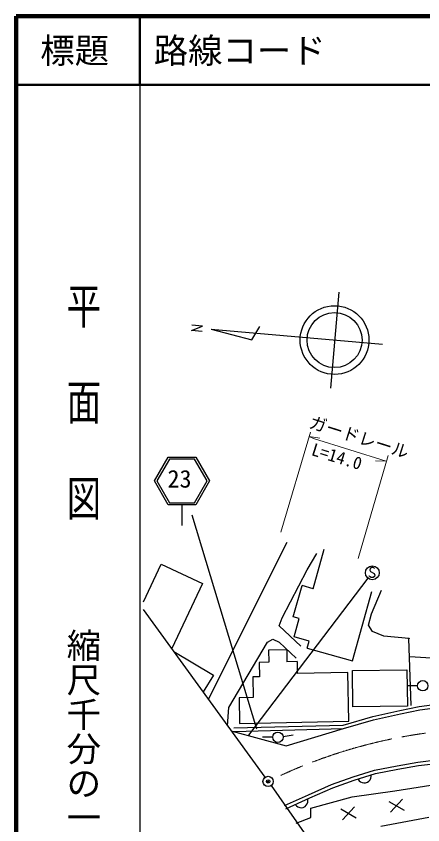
# Model space of a CAD drawing. Units: millimetres, scale not verified. Extents: x 40000 to 680000, y 20000 to 380000.
# Drawn here: x 40000 to 99121, y 262424 to 380000 of the extents above; entities that cross this region are included whole.
import ezdxf
from ezdxf.enums import TextEntityAlignment as Align

# ---------------------------------------------------------------- set-up
doc = ezdxf.new("R2010")
doc.units = ezdxf.units.MM
doc.header["$LTSCALE"] = 1000
doc.header["$PDMODE"] = 32
doc.header["$PDSIZE"] = 500
doc.linetypes.add('CHAIN', pattern=[18.5, 12, -1.5, 3.5, -1.5])
for name, color, linetype, lineweight in [('M-BGD', 7, 'Continuous', 25), ('M-BGD-EXST', 7, 'Continuous', 25), ('M-BMK', 2, 'CHAIN', 13), ('M-BMK-OTRS', 5, 'Continuous', 25), ('M-BMK-SRVR', 3, 'Continuous', 25), ('M-STR-HTXT', 7, 'Continuous', 13), ('M-STR-STRC', 7, 'Continuous', 25), ('M-TTL', 2, 'Continuous', 140), ('M-TTL-BAND', 7, 'Continuous', 25), ('M-TTL-LINE', 7, 'Continuous', 50)]:
    doc.layers.add(name, color=color, linetype=linetype, lineweight=lineweight)
doc.layers.add('M-OTRS', color=6, linetype='Continuous')
doc.layers.add('M-TTL-TXT', color=7, linetype='Continuous')
doc.styles.add('@ＭＳ ゴシック', font='')
doc.styles.add('ＭＳ ゴシック', font='')
doc.styles.get('@ＭＳ ゴシック').set_extended_font_data('@MS Gothic')
doc.styles.get('ＭＳ ゴシック').set_extended_font_data('MS Gothic')

msp = doc.modelspace()

# ---------------------------------------------------------------- linework, layer by layer
at = {"layer": 'M-BGD'}
for p, q in [((67968, 280715), (79418, 303544)), ((83171, 296758), (84792, 302528)), ((82317, 299485), (83694, 301877)), ((58528, 294868), (61098, 300311)), ((61098, 300311), (67068, 297492)), ((78694, 292528), (82317, 299485)), ((67068, 297492), (62618, 288068)), ((80293, 292665), (81570, 297208)), ((83171, 296758), (81570, 297208)), ((88883, 286281), (91717, 296367)), ((91656, 293111), (93120, 296556)), ((91225, 291474), (91656, 293111)), ((78259, 291369), (78694, 292528)), ((81153, 292424), (80293, 292665)), ((80401, 289748), (81153, 292424)), ((81375, 288397), (78259, 291369)), ((91828, 290527), (91225, 291474)), ((93465, 289838), (91828, 290527)), ((76519, 288977), (77317, 289412)), ((77317, 289412), (78259, 288977)), ((82598, 289130), (80401, 289748)), ((97082, 289494), (93465, 289838)), ((97426, 279761), (97082, 289494)), ((70939, 279483), (76519, 288977)), ((78259, 288977), (80723, 286658)), ((82316, 288127), (82598, 289130)), ((82316, 288127), (88883, 286281)), ((62945, 287616), (68671, 284170)), ((79328, 287855), (76688, 287802)), ((76688, 287802), (76723, 286056)), ((79328, 287855), (79363, 286131)), ((97254, 286910), (113023, 285924)), ((76723, 286056), (75345, 286028)), ((75345, 286028), (75387, 283938)), ((80828, 286160), (80863, 284426)), ((88209, 284574), (80863, 284426)), ((88351, 277498), (88209, 284574)), ((88883, 284844), (96815, 284951)), ((88954, 279573), (88883, 284844)), ((96815, 284951), (96885, 279679)), ((68671, 284170), (67207, 281737)), ((75387, 283938), (74407, 283919)), ((74407, 283919), (74467, 280951)), ((98355, 282648), (96855, 282648)), ((74467, 280951), (72413, 280909)), ((72413, 280909), (72488, 277179)), ((98610, 279614), (101164, 279979)), ((70722, 276802), (70939, 279483)), ((96885, 279679), (88954, 279573)), ((91833, 278156), (95765, 279030)), ((95765, 279030), (98610, 279614)), ((95869, 278541), (98696, 279121)), ((98696, 279121), (101232, 279483)), ((72488, 277179), (88351, 277498)), ((87531, 276938), (91833, 278156)), ((87608, 276439), (91956, 277671)), ((91956, 277671), (95869, 278541)), ((71650, 276504), (87531, 276938)), ((71664, 276005), (87608, 276439)), ((79263, 273905), (87608, 276439)), ((71414, 276034), (79263, 273905)), ((77310, 275155), (75810, 275155)), ((78800, 275278), (80280, 275525)), ((98396, 271554), (101449, 271906)), ((92114, 270380), (95401, 271025)), ((92238, 269894), (95493, 270534)), ((95401, 271025), (98396, 271554)), ((95493, 270534), (98468, 271059)), ((98468, 271059), (101504, 271409)), ((85831, 268266), (89002, 269381)), ((89002, 269381), (92114, 270380)), ((89161, 268907), (92238, 269894)), ((91570, 269203), (91620, 269431)), ((91620, 269431), (91618, 269684)), ((82484, 266798), (85831, 268266)), ((86015, 267800), (89161, 268907)), ((89724, 269041), (89877, 268839)), ((89877, 268839), (90055, 268689)), ((90055, 268689), (90309, 268563)), ((90309, 268563), (90537, 268514)), ((90537, 268514), (90790, 268515)), ((90790, 268515), (91093, 268618)), ((91093, 268618), (91294, 268771)), ((91294, 268771), (91445, 268949)), ((91445, 268949), (91570, 269203)), ((95049, 267385), (101860, 268442)), ((82689, 266342), (86015, 267800)), ((88826, 266504), (95049, 267385)), ((79020, 265213), (82484, 266798)), ((79228, 264758), (82689, 266342)), ((82424, 265952), (82394, 266203)), ((82401, 265720), (82424, 265952)), ((82837, 264860), (88826, 266504)), ((94176, 265834), (96402, 264567)), ((96151, 266147), (94426, 264254)), ((80587, 265346), (80762, 265163)), ((80762, 265163), (80956, 265034)), ((80956, 265034), (81222, 264939)), ((81222, 264939), (81454, 264916)), ((81454, 264916), (81706, 264947)), ((81706, 264947), (81995, 265084)), ((81995, 265084), (82177, 265259)), ((82177, 265259), (82306, 265453)), ((82306, 265453), (82401, 265720)), ((82837, 263510), (82837, 264860)), ((87192, 264728), (89418, 263461)), ((89167, 265041), (87442, 263148)), ((80723, 262688), (82837, 263510)), ((99981, 263510), (92994, 262160))]:
    msp.add_line(p, q, dxfattribs=at)
for centre, radius in [((97082, 289494), 50), ((97082, 289494), 30), ((97082, 289494), 10), ((99105, 282648), 750), ((78060, 275155), 750)]:
    msp.add_circle(centre, radius, dxfattribs=at)
at = {"layer": 'M-BGD-EXST'}
for p, q in [((91700, 299828), (91460, 299708)), ((91860, 299828), (91700, 299828)), ((92020, 299788), (91860, 299828)), ((91460, 299708), (91420, 299468)), ((91420, 299468), (91500, 299268)), ((91500, 299268), (92060, 298948)), ((92100, 299708), (92020, 299788)), ((92060, 298948), (92140, 298748)), ((92140, 298748), (92100, 298508)), ((73838, 275455), (91155, 298300)), ((91380, 298508), (91300, 298628)), ((91620, 298388), (91380, 298508)), ((91900, 298388), (91620, 298388)), ((92100, 298508), (91900, 298388)), ((80828, 286160), (79363, 286131))]:
    msp.add_line(p, q, dxfattribs=at)
msp.add_circle((91780, 299068), 1000, dxfattribs=at)
at = {"layer": 'M-BMK'}
msp.add_arc((109688, 201824), 74631, 87.46528, 115.71506, dxfattribs=at)
at = {"layer": 'M-BMK-OTRS'}
for p, q in [((76192, 269342), (58503, 293745)), ((77062, 268120), (101376, 233414))]:
    msp.add_line(p, q, dxfattribs=at)
at = {"layer": 'M-BMK-SRVR'}
for p, q in [((86897, 339876), (85676, 325929)), ((65483, 334284), (67095, 334947)), ((67021, 334150), (65483, 334284)), ((67095, 334947), (65551, 335074)), ((68355, 334471), (74245, 332952)), ((68355, 334471), (93260, 332292)), ((74245, 332952), (75416, 334857))]:
    msp.add_line(p, q, dxfattribs=at)
for centre, radius in [((86286, 332902), 5000), ((86286, 332902), 4000), ((76632, 268735), 750), ((76632, 268735), 30)]:
    msp.add_circle(centre, radius, dxfattribs=at)
at = {"layer": 'M-OTRS'}
msp.add_point((76632, 268735), dxfattribs=at)
at = {"layer": 'M-STR-HTXT'}
for p, q in [((82808, 319503), (78465, 304991)), ((82616, 318884), (84157, 318658)), ((83248, 318602), (82616, 318884)), ((83248, 318602), (93796, 315297)), ((94063, 316147), (89719, 301141)), ((93796, 315297), (92239, 315345))]:
    msp.add_line(p, q, dxfattribs=at)
at = {"layer": 'M-STR-STRC'}
for p, q in [((60109, 312424), (62109, 315888)), ((62282, 315588), (60455, 312424)), ((62109, 315888), (66109, 315888)), ((65936, 315588), (62282, 315588)), ((67762, 312424), (65936, 315588)), ((66109, 315888), (68109, 312424)), ((62109, 308960), (60109, 312424)), ((60455, 312424), (62282, 309260)), ((65936, 309260), (67762, 312424)), ((68109, 312424), (66109, 308960)), ((62282, 309260), (65936, 309260)), ((66109, 308960), (62109, 308960)), ((64109, 305960), (64109, 308960)), ((74967, 276339), (65589, 307449))]:
    msp.add_line(p, q, dxfattribs=at)
at = {"layer": 'M-TTL'}
for p, q in [((40000, 380000), (40000, 20000)), ((680000, 380000), (40000, 380000))]:
    msp.add_line(p, q, dxfattribs=at)
at = {"layer": 'M-TTL-BAND'}
msp.add_line((58000, 370000), (58000, 20000), dxfattribs=at)
at = {"layer": 'M-TTL-LINE'}
for p, q in [((58000, 380000), (58000, 370000)), ((40000, 370000), (680000, 370000))]:
    msp.add_line(p, q, dxfattribs=at)

# ---------------------------------------------------------------- texts
at = {"layer": 'M-STR-HTXT', "style": 'ＭＳ ゴシック'}
for s, rotation, p in [('ガードレール', 342.4, (82276, 319669)), ('L=14.0', 342.8, (82628, 315680))]:
    msp.add_text(s, height=1833, rotation=rotation, dxfattribs=at).set_placement(p, align=Align.BOTTOM_LEFT)
at = {"layer": 'M-STR-STRC', "style": 'ＭＳ ゴシック'}
msp.add_text('23', height=2566, dxfattribs=at).set_placement((62005, 310686), align=Align.BOTTOM_LEFT)
at = {"layer": 'M-TTL-BAND', "style": '@ＭＳ ゴシック', "width": 1.4}
msp.add_text('平  面  図', height=3666, rotation=270, dxfattribs=at).set_placement((49777, 306475), align=Align.MIDDLE_RIGHT)
at = {"layer": 'M-TTL-BAND', "style": '@ＭＳ ゴシック'}
msp.add_text('縮尺千分の一', height=3666, rotation=270, dxfattribs=at).set_placement((49777, 261030), align=Align.MIDDLE_RIGHT)
at = {"layer": 'M-TTL-TXT', "style": 'ＭＳ ゴシック'}
msp.add_text('標題', height=3666, dxfattribs=at).set_placement((48500, 375000), align=Align.MIDDLE_CENTER)
msp.add_text('路線コード', height=3666, dxfattribs=at).set_placement((60000, 375000), align=Align.MIDDLE_LEFT)

doc.saveas('drawing.dxf')
